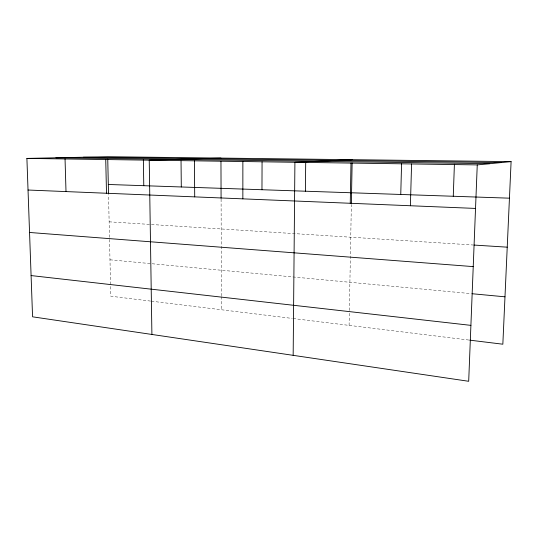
<?xml version="1.0" encoding="UTF-8"?>
<svg xmlns="http://www.w3.org/2000/svg" width="538" height="538" viewBox="0 0 538 538"><rect width="100%" height="100%" fill="white"/><g stroke="black" fill="none" stroke-linecap="round" stroke-linejoin="round"><path stroke-width="0.4" stroke-dasharray="2.69 2.02" d="M349.095 325.382L349.357 311.294M349.37 310.466L351.348 204.521M109.14 221.824L473.171 245.005M109.987 259.807L471.57 293.687M150.559 301.085L110.794 296.216L108.528 194.44M151.38 301.186L292.336 318.435M293.17 318.536L469.735 340.151M221.091 199.107L221.407 295.765M221.414 296.586L221.454 309.76"/><path stroke-width="0.81" d="M242.853 198.858L242.867 161.521M261.966 189.726L262.067 161.871M293.163 355.336L294.911 162.274L352.182 159.685M305.396 191.212L305.705 162.415M350.251 203.277L350.991 163.081M351.361 203.68L352.121 162.994M400.756 194.467L401.583 163.626M410.386 205.751L411.583 163.956M453.265 196.262L454.408 164.218M511.1 161.622L477.253 164.904L468.692 381.287L32.569 316.815L26.9 158.407L107.694 156.713L511.1 161.622L502.842 344.206L469.735 340.151M220.95 158.091L149.234 160.169L151.904 334.454M83.309 157.224L501.208 162.577M55.945 157.795L489.782 163.686M26.9 158.407L477.253 164.904M108.306 184.48L509.446 198.179M28.03 190.022L475.531 208.428M473.998 245.059L507.233 247.171M29.55 232.47L473.232 266.613M472.404 293.761L504.987 296.815M31.09 275.57L470.905 325.369M65.044 158.959L66.006 191.582M107.748 159.167L108.515 193.613M105.737 159.544L106.497 193.25M143.357 159.665L143.781 185.691M181.037 160.963L181.299 186.975M194.426 160.822L194.709 196.874M220.963 161.454L221.084 198.28"/></g></svg>
